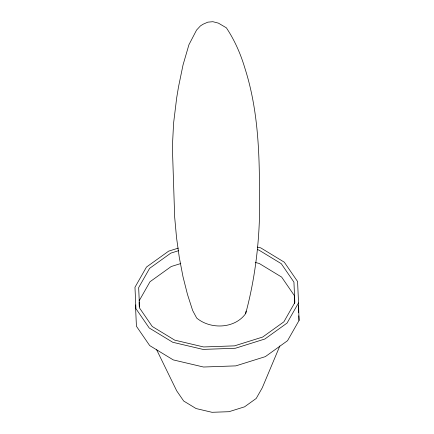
<?xml version="1.0" encoding="UTF-8"?>
<svg xmlns="http://www.w3.org/2000/svg" width="434" height="434" viewBox="0 0 434 434"><rect width="100%" height="100%" fill="white"/><g stroke="black" fill="none" stroke-linecap="round" stroke-linejoin="round"><path stroke-width="0.65" d="M245.677 313.576C256.64 272.905 260.726 230.525 259.461 188.47C259.396 148.108 257.362 107.236 244.988 68.507C240.724 54.066 234.707 40.362 226.364 27.809L218.378 23.121L212.85 21.7L207.837 22.156L203.101 24.212L200.465 25.877L196.569 30.06L188.931 44.724L183.039 64.932L178.537 86.735L176.703 97.715L173.584 123.18L172.374 146.958L174.68 217.222L176.551 237.783L179.329 257.677L182.98 276.621L187.445 294.323L192.658 310.522L196.7 318.057C210.495 329.666 234.837 328.82 245.677 313.576L246.089 311.107M279.838 345.963L262.266 387.822L256.223 398.45L244.548 406.832L229.016 411.698L211.998 412.3L196.076 408.551L183.685 401.021L176.703 390.855L156.62 349.717M139.032 301.028L150.001 281.742L171.191 266.53L180.799 263.525M257.465 247.103L260.753 247.879L284.303 262.19L297.572 281.509L298.538 302.889L287.053 323.086L264.865 339.014L235.353 348.258L203.009 349.403L172.754 342.28L149.204 327.968L135.934 308.655L134.969 287.27L146.459 267.073L168.647 251.145L178.271 248.129M298.538 302.889L299.031 320.504L287.541 340.701L265.353 356.629L235.841 365.873L203.497 367.018L173.247 359.894L149.697 345.583L136.428 326.265L135.462 304.885M178.499 250.716L170.817 253.125L149.627 268.337L138.658 287.623L139.58 308.042L152.253 326.487L174.739 340.153L203.627 346.956L234.512 345.86L262.695 337.034L283.879 321.822L294.849 302.536L293.926 282.116L281.259 263.671L258.767 250.006L257.454 249.696M255.203 262.489L259.141 263.416L281.633 277.076L294.301 295.521L294.659 303.426M298.37 305.802L298.668 312.485M298.82 315.827L299.031 320.504M139.092 302.346L139.303 306.957"/></g></svg>
